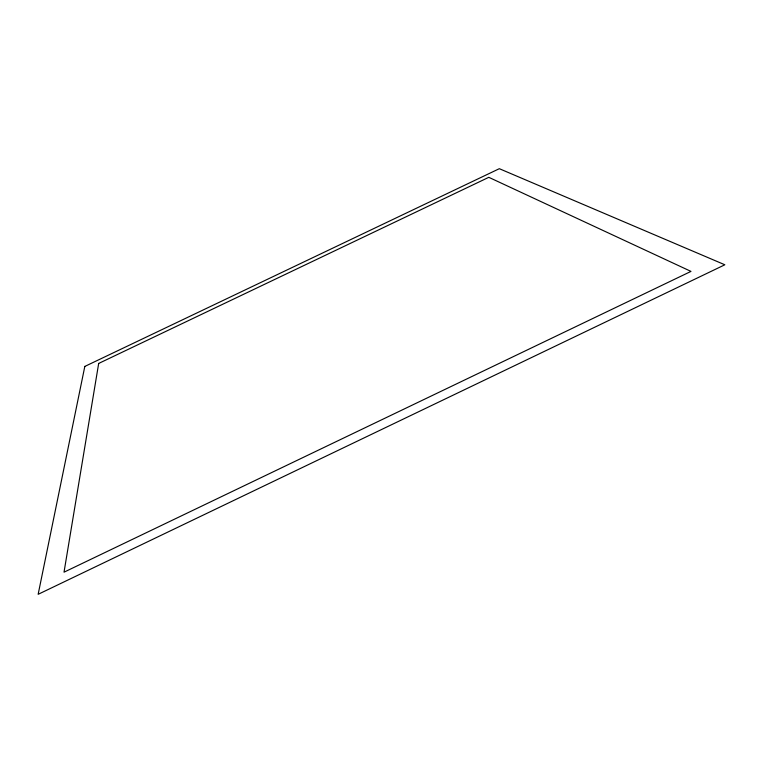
<?xml version="1.0" encoding="UTF-8"?>
<svg xmlns="http://www.w3.org/2000/svg" width="763" height="763" viewBox="0 0 763 763"><rect width="100%" height="100%" fill="white"/><g stroke="black" fill="none" stroke-linecap="round" stroke-linejoin="round"><path stroke-width="1.14" d="M98.675 363.446L64.025 572.174L690.982 271.399L488.806 177.321L98.675 363.446M84.817 366.421L38.15 594.31L724.85 264.78L499.326 168.69L84.817 366.421"/></g></svg>
